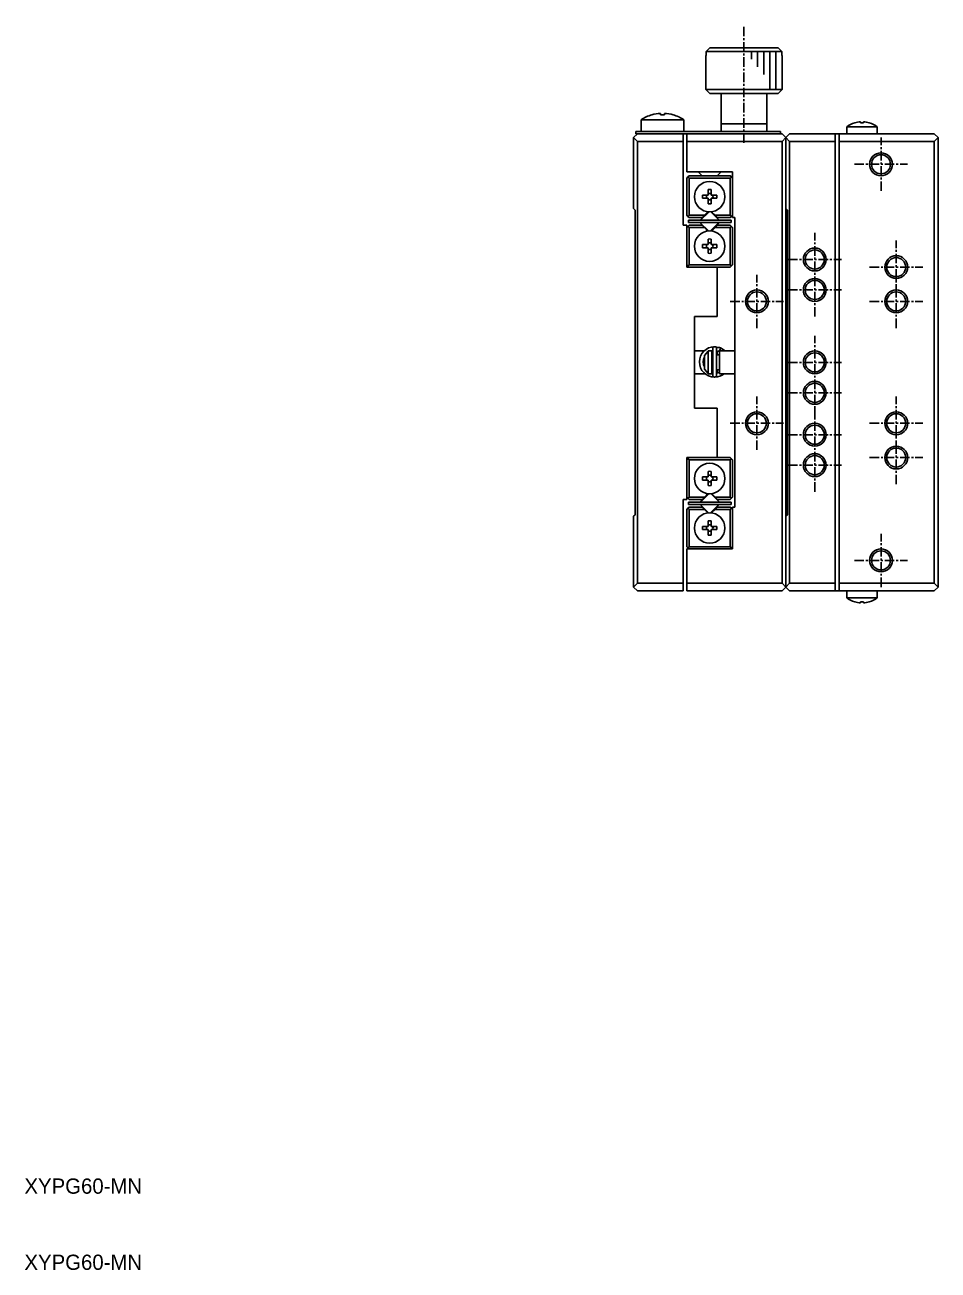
# Model space of a CAD drawing. Extents: x 10 to 370, y 10 to 224.
# Drawn here: x 10.1 to 130, y 10 to 173.4 of the extents above; entities that cross this region are included whole.
import ezdxf

# ---------------------------------------------------------------- set-up
doc = ezdxf.new("R2010")
doc.units = 0
doc.linetypes.add('CENTER', pattern=[2, 1.25, -0.25, 0.25, -0.25])
doc.layers.get('0').update_dxf_attribs({"linetype": 'CONTINUOUS'})
doc.layers.add('CENTER', color=1, linetype='CENTER')
doc.styles.get("Standard").update_dxf_attribs({"font": 'FGP教科書体NT-M'})

msp = doc.modelspace()

# ---------------------------------------------------------------- linework, layer by layer
at = {"color": 7, "linetype": 'CONTINUOUS'}
for p, q in [((99.516026, 169.943738), (100.017813, 170.443738)), ((100.017813, 170.443738), (108.982187, 170.443738)), ((108.982187, 170.443738), (109.483974, 169.943738)), ((99.5, 169.443738), (99.516026, 169.443738)), ((99.5, 169.443738), (99.5, 164.943738)), ((99.516026, 169.443738), (99.516026, 169.943738)), ((109.483974, 169.943738), (99.516026, 169.943738)), ((109.483974, 169.943738), (109.483974, 169.443738)), ((109.483974, 169.443738), (109.5, 169.443738)), ((109.5, 164.943738), (109.5, 169.443738)), ((99.5, 164.943738), (109.5, 164.943738)), ((99.5, 164.943738), (100, 164.443738)), ((109, 164.443738), (100, 164.443738)), ((101.5, 164.443738), (101.5, 160.443738)), ((107.5, 160.443738), (107.5, 164.443738)), ((109, 164.443738), (109.5, 164.943738)), ((91, 160.986201), (93.8, 160.986201)), ((91, 160.986201), (91, 159.443738)), ((92.400861, 161.636942), (92.397852, 161.643111)), ((93.54, 161.636942), (93.54, 161.830199)), ((94.06, 161.636942), (93.54, 161.636942)), ((93.8, 160.986201), (96.6, 160.986201)), ((94.06, 161.830199), (94.06, 161.636942)), ((95.202148, 161.643111), (95.199139, 161.636942)), ((96.6, 159.443738), (96.6, 160.986201)), ((101.5, 160.443738), (107.5, 160.443738)), ((107.5, 160.443738), (101.5, 160.443738)), ((101.5, 160.443738), (101.5, 159.443738)), ((107.5, 159.443738), (107.5, 160.443738)), ((119.071291, 160.59947), (119.05, 160.59947)), ((119.8, 160.59947), (119.8, 160.731213)), ((120.2, 160.59947), (119.8, 160.59947)), ((120.2, 160.731213), (120.2, 160.59947)), ((120.95, 160.59947), (120.928709, 160.59947)), ((90, 158.643738), (90.5, 159.143738)), ((90, 149.343738), (90, 158.643738)), ((90.5, 158.143738), (90, 158.643738)), ((90.3, 159.143738), (90.3, 159.443738)), ((90.3, 159.443738), (92.3, 159.443738)), ((90.5, 159.143738), (90.3, 159.143738)), ((90.5, 159.143738), (96.5, 159.143738)), ((92.3, 159.443738), (107.3, 159.443738)), ((96.5, 159.143738), (97, 159.143738)), ((96.5, 159.143738), (96.5, 158.143738)), ((97, 159.143738), (109.5, 159.143738)), ((97, 158.143738), (97, 159.143738)), ((107.3, 159.443738), (109.3, 159.443738)), ((109.3, 159.443738), (109.3, 159.143738)), ((110, 158.643738), (109.5, 159.143738)), ((109.5, 158.143738), (110, 158.643738)), ((110, 158.643738), (110.5, 159.143738)), ((110, 149.343738), (110, 158.643738)), ((110.5, 158.143738), (110, 158.643738)), ((110, 158.643738), (110, 149.343738)), ((110.5, 159.143738), (116.5, 159.143738)), ((116.5, 159.143738), (116.5, 158.143738)), ((116.5, 159.143738), (117, 159.143738)), ((117, 159.143738), (129.5, 159.143738)), ((117, 158.143738), (117, 159.143738)), ((122, 160.041737), (118, 160.041737)), ((118, 160.041737), (118, 159.143738)), ((122, 159.143738), (122, 160.041737)), ((130, 158.643738), (129.5, 159.143738)), ((129.5, 158.143738), (130, 158.643738)), ((130, 158.643738), (130, 99.643738)), ((90.5, 158.143738), (90.5, 100.143738)), ((96.5, 158.143738), (90.5, 158.143738)), ((96.5, 147.143738), (96.5, 158.143738)), ((97, 158.143738), (97, 154.143738)), ((109.5, 158.143738), (97, 158.143738)), ((109.5, 100.143738), (109.5, 158.143738)), ((110.5, 158.143738), (110.5, 100.143738)), ((116.5, 158.143738), (110.5, 158.143738)), ((116.5, 100.143738), (116.5, 158.143738)), ((117, 158.143738), (117, 100.143738)), ((129.5, 158.143738), (117, 158.143738)), ((129.5, 100.143738), (129.5, 158.143738)), ((97, 154.143738), (103, 154.143738)), ((98.5, 154.143738), (98.75, 153.893738)), ((98.75, 153.893738), (99, 153.643738)), ((101, 153.643738), (101.25, 153.893738)), ((101.25, 153.893738), (101.5, 154.143738)), ((103, 154.143738), (103, 148.143738)), ((97, 153.343738), (97.15, 153.493738)), ((97, 148.443738), (97, 153.343738)), ((97.3, 153.643738), (97.15, 153.493738)), ((97.15, 153.493738), (97.3, 153.343738)), ((97.3, 153.643738), (102.7, 153.643738)), ((97.3, 153.343738), (97.3, 148.443738)), ((102.7, 153.343738), (97.3, 153.343738)), ((102.85, 153.493738), (102.7, 153.643738)), ((102.7, 153.343738), (102.85, 153.493738)), ((102.7, 148.443738), (102.7, 153.343738)), ((102.85, 153.493738), (103, 153.343738)), ((99.8, 151.093738), (99.071291, 151.093738)), ((99.071291, 150.693738), (99.8, 150.693738)), ((99.8, 151.822447), (99.8, 151.093738)), ((99.8, 150.693738), (99.8, 149.965029)), ((100.2, 151.093738), (100.2, 151.822447)), ((100.2, 151.822447), (100.2, 151.28013)), ((100.2, 151.28013), (100.2, 151.093738)), ((100.928709, 151.093738), (100.2, 151.093738)), ((100.2, 149.965029), (100.2, 150.693738)), ((100.2, 150.693738), (100.928709, 150.693738)), ((100.2, 150.693738), (100.2, 150.507346)), ((100.2, 149.965029), (100.2, 150.507346)), ((90, 149.343738), (90.2, 149.143738)), ((90.2, 149.143738), (90.2, 109.143738)), ((99.823223, 148.881175), (98.762563, 147.820514)), ((98.806497, 147.793738), (99.893934, 148.881175)), ((99.297398, 148.443738), (99.761651, 148.907991)), ((101.237437, 147.820514), (100.176777, 148.881175)), ((100.238349, 148.907991), (100.702602, 148.443738)), ((110, 149.343738), (110.2, 149.143738)), ((110, 149.343738), (110, 108.943738)), ((110.2, 149.143738), (110.2, 109.143738)), ((97, 147.143738), (96.5, 147.143738)), ((97.15, 148.293738), (97, 148.443738)), ((97, 141.643738), (97, 147.143738)), ((97.3, 148.443738), (97.15, 148.293738)), ((97.15, 148.293738), (97.3, 148.143738)), ((97.3, 147.143738), (97.15, 146.993738)), ((97.2, 147.793738), (102.8, 147.793738)), ((97.2, 147.793738), (97.2, 147.493738)), ((97.2, 147.493738), (102.8, 147.493738)), ((97.3, 148.443738), (99.297398, 148.443738)), ((98.997398, 148.143738), (97.3, 148.143738)), ((97.3, 147.143738), (98.997398, 147.143738)), ((98.762563, 147.466961), (99.823223, 146.406301)), ((98.997398, 148.143738), (99.297398, 148.443738)), ((99.297398, 146.843738), (98.997398, 147.143738)), ((100.176777, 146.406301), (101.237437, 147.466961)), ((101.193503, 147.493738), (100.671751, 146.971986)), ((100.702602, 148.443738), (102.7, 148.443738)), ((100.702602, 148.443738), (101.002602, 148.143738)), ((101.002602, 147.143738), (100.702602, 146.843738)), ((102.7, 148.143738), (101.002602, 148.143738)), ((101.002602, 147.143738), (102.7, 147.143738)), ((102.85, 148.293738), (102.7, 148.443738)), ((102.7, 148.143738), (102.85, 148.293738)), ((102.85, 146.993738), (102.7, 147.143738)), ((102.8, 147.493738), (102.8, 147.793738)), ((103, 148.443738), (102.85, 148.293738)), ((103, 148.143738), (103.3, 148.143738)), ((103.3, 148.143738), (103.3, 110.143738)), ((97, 146.843738), (97.15, 146.993738)), ((97.15, 146.993738), (97.3, 146.843738)), ((97.3, 146.843738), (97.3, 141.943738)), ((99.297398, 146.843738), (97.3, 146.843738)), ((99.761651, 146.379484), (99.297398, 146.843738)), ((100.671751, 146.971986), (100.106066, 146.406301)), ((100.702602, 146.843738), (100.238349, 146.379484)), ((102.7, 146.843738), (100.702602, 146.843738)), ((102.7, 146.843738), (102.85, 146.993738)), ((102.7, 141.943738), (102.7, 146.843738)), ((102.85, 146.993738), (103, 146.843738)), ((103, 146.843738), (103, 141.943738)), ((99.071291, 144.593738), (99.8, 144.593738)), ((99.8, 144.193738), (99.071291, 144.193738)), ((99.8, 144.593738), (99.8, 145.322447)), ((99.8, 143.465029), (99.8, 144.193738)), ((100.2, 145.322447), (100.2, 144.593738)), ((100.2, 145.322447), (100.2, 144.78013)), ((100.2, 144.593738), (100.2, 144.78013)), ((100.2, 144.593738), (100.928709, 144.593738)), ((100.2, 144.193738), (100.2, 143.465029)), ((100.928709, 144.193738), (100.2, 144.193738)), ((100.2, 144.007346), (100.2, 144.193738)), ((100.2, 143.465029), (100.2, 144.007346)), ((97.15, 141.793738), (97, 141.943738)), ((101, 141.643738), (97, 141.643738)), ((97.3, 141.943738), (97.15, 141.793738)), ((97.15, 141.793738), (97.3, 141.643738)), ((97.3, 141.943738), (102.7, 141.943738)), ((102.7, 141.643738), (101, 141.643738)), ((101, 135.143738), (101, 141.643738)), ((102.85, 141.793738), (102.7, 141.943738)), ((102.7, 141.643738), (102.85, 141.793738)), ((103, 141.943738), (102.85, 141.793738)), ((98, 135.143738), (101, 135.143738)), ((98, 123.143738), (98, 135.143738)), ((100.402374, 130.95072), (100.402374, 127.45072)), ((101.446235, 131.035189), (100.68188, 131.199207)), ((100.899711, 131.056136), (100.881943, 131.049564)), ((100.934904, 131.067666), (100.899711, 131.056136)), ((100.902374, 127.45072), (100.902374, 130.95072)), ((100.970619, 131.077423), (100.934904, 131.067666)), ((101.006768, 131.085386), (100.970619, 131.077423)), ((101.043264, 131.091534), (101.006768, 131.085386)), ((101.080016, 131.095853), (101.043264, 131.091534)), ((101.116936, 131.098332), (101.080016, 131.095853)), ((101.153933, 131.098964), (101.116936, 131.098332)), ((101.190917, 131.09775), (101.153933, 131.098964)), ((101.227797, 131.09469), (101.190917, 131.09775)), ((101.264483, 131.089793), (101.227797, 131.09469)), ((101.300885, 131.083069), (101.264483, 131.089793)), ((101.336915, 131.074534), (101.300885, 131.083069)), ((101.448678, 131.034145), (101.304431, 130.640966)), ((101.372483, 131.064209), (101.336915, 131.074534)), ((101.36742, 130.790328), (101.359556, 130.772391)), ((101.375125, 130.808381), (101.36742, 130.790328)), ((101.4075, 131.052119), (101.372483, 131.064209)), ((101.382624, 130.82644), (101.375125, 130.808381)), ((101.38987, 130.844393), (101.382624, 130.82644)), ((101.396819, 130.862129), (101.38987, 130.844393)), ((101.403428, 130.879539), (101.396819, 130.862129)), ((101.409656, 130.896516), (101.403428, 130.879539)), ((101.440082, 131.039066), (101.4075, 131.052119)), ((101.415464, 130.912955), (101.409656, 130.896516)), ((101.420818, 130.928755), (101.415464, 130.912955)), ((101.425683, 130.943818), (101.420818, 130.928755)), ((101.430031, 130.958051), (101.425683, 130.943818)), ((101.433834, 130.971367), (101.430031, 130.958051)), ((101.437068, 130.983684), (101.433834, 130.971367)), ((101.439714, 130.994925), (101.437068, 130.983684)), ((101.438544, 131.039392), (101.440872, 131.038613)), ((102.035298, 130.643745), (101.43957, 131.038075)), ((101.441755, 131.005021), (101.439714, 130.994925)), ((101.440872, 131.038613), (101.442588, 131.036421)), ((101.44318, 131.01391), (101.441755, 131.005021)), ((101.442588, 131.036421), (101.443681, 131.032828)), ((101.443978, 131.021538), (101.44318, 131.01391)), ((101.443681, 131.032828), (101.444145, 131.027857)), ((101.444145, 131.027857), (101.443978, 131.021538)), ((101.521154, 131.000925), (101.446235, 131.035189)), ((99.270382, 130.643738), (98, 130.643738)), ((99.3, 130.060253), (99.8, 130.589421)), ((99.3, 128.227223), (99.3, 130.060253)), ((99.8, 130.643738), (99.8, 130.589421)), ((100.3, 130.643738), (99.8, 130.643738)), ((99.8, 130.589421), (99.8, 127.698055)), ((100.241141, 130.644132), (100.402346, 130.680791)), ((100.3, 127.643738), (100.3, 130.643738)), ((100.402374, 130.143738), (100.3, 130.143738)), ((100.402374, 130.143738), (100.3, 130.143738)), ((100.902374, 130.348873), (100.902643, 130.360456)), ((101.3, 130.143738), (100.902374, 130.143738)), ((101, 130.143738), (100.902374, 130.143738)), ((100.902643, 130.360456), (100.903499, 130.372653)), ((100.903499, 130.372653), (100.904939, 130.384794)), ((100.904939, 130.384794), (100.90696, 130.396851)), ((100.90696, 130.396851), (100.909559, 130.408796)), ((100.909559, 130.408796), (100.91273, 130.420603)), ((100.91273, 130.420603), (100.916467, 130.432244)), ((100.916467, 130.432244), (100.920762, 130.443693)), ((100.920762, 130.443693), (100.925606, 130.454924)), ((100.925606, 130.454924), (100.930991, 130.46591)), ((100.930991, 130.46591), (100.936904, 130.476625)), ((100.936904, 130.476625), (100.943335, 130.487044)), ((100.943335, 130.487044), (100.950271, 130.497142)), ((100.950271, 130.497142), (100.957696, 130.506893)), ((100.957696, 130.506893), (100.965597, 130.516273)), ((100.965597, 130.516273), (100.973956, 130.525259)), ((100.973956, 130.525259), (100.982755, 130.533827)), ((100.982755, 130.533827), (100.991976, 130.541954)), ((100.991976, 130.541954), (101.001598, 130.549618)), ((101, 130.548607), (101, 130.143738)), ((101.001598, 130.549618), (101.011599, 130.556798)), ((101.011599, 130.556798), (101.021957, 130.563473)), ((101.021957, 130.563473), (101.032648, 130.569625)), ((101.032648, 130.569625), (101.043646, 130.575234)), ((101.043646, 130.575234), (101.054925, 130.580283)), ((101.054925, 130.580283), (101.066455, 130.584757)), ((101.066455, 130.584757), (101.078209, 130.588642)), ((101.078209, 130.588642), (101.090157, 130.591923)), ((101.090157, 130.591923), (101.102266, 130.59459)), ((101.102266, 130.59459), (101.114505, 130.596634)), ((101.114505, 130.596634), (101.12684, 130.598047)), ((101.12684, 130.598047), (101.139239, 130.598824)), ((101.139239, 130.598824), (101.151666, 130.598961)), ((101.151666, 130.598961), (101.164089, 130.598457)), ((101.164089, 130.598457), (101.176471, 130.597313)), ((101.176471, 130.597313), (101.18878, 130.595532)), ((101.18878, 130.595532), (101.20098, 130.593119)), ((101.20098, 130.593119), (101.213038, 130.590081)), ((101.213038, 130.590081), (101.224921, 130.586429)), ((101.224921, 130.586429), (101.236597, 130.582173)), ((101.236597, 130.582173), (101.243226, 130.57945)), ((101.243737, 130.580441), (101.300106, 130.554855)), ((101.247688, 130.579765), (101.244763, 130.579124)), ((101.251192, 130.58182), (101.247688, 130.579765)), ((101.255254, 130.585278), (101.251192, 130.58182)), ((101.304431, 130.640966), (101.252833, 130.576505)), ((101.259849, 130.590117), (101.255254, 130.585278)), ((101.264947, 130.596307), (101.259849, 130.590117)), ((101.270519, 130.603809), (101.264947, 130.596307)), ((101.27653, 130.612579), (101.270519, 130.603809)), ((101.282942, 130.62256), (101.27653, 130.612579)), ((101.289715, 130.633693), (101.282942, 130.62256)), ((101.29681, 130.645909), (101.289715, 130.633693)), ((101.30418, 130.659131), (101.29681, 130.645909)), ((101.3, 130.643738), (101.3, 127.643738)), ((103.3, 130.643738), (101.3, 130.643738)), ((101.311782, 130.673279), (101.30418, 130.659131)), ((101.319568, 130.688266), (101.311782, 130.673279)), ((101.32749, 130.703998), (101.319568, 130.688266)), ((101.335499, 130.72038), (101.32749, 130.703998)), ((101.343546, 130.737309), (101.335499, 130.72038)), ((101.351582, 130.754682), (101.343546, 130.737309)), ((101.359556, 130.772391), (101.351582, 130.754682)), ((98, 127.643738), (99.399921, 127.643738)), ((99.8, 127.698055), (99.3, 128.227223)), ((99.8, 127.698055), (99.8, 127.643738)), ((99.8, 127.643738), (100.3, 127.643738)), ((100.402359, 127.720895), (100.2999, 127.741843)), ((100.3, 128.143738), (100.402374, 128.143738)), ((100.3, 128.143738), (100.402374, 128.143738)), ((100.902374, 128.143738), (101.3, 128.143738)), ((100.902374, 128.143738), (101, 128.143738)), ((100.902424, 128.047664), (100.902374, 128.052567)), ((101.300109, 127.846846), (100.902383, 127.720624)), ((100.902959, 128.035444), (100.902424, 128.047664)), ((100.904081, 128.023261), (100.902959, 128.035444)), ((100.905788, 128.011143), (100.904081, 128.023261)), ((100.908077, 127.999116), (100.905788, 128.011143)), ((100.910944, 127.987208), (100.908077, 127.999116)), ((100.914384, 127.975447), (100.910944, 127.987208)), ((100.91839, 127.963859), (100.914384, 127.975447)), ((100.922956, 127.952473), (100.91839, 127.963859)), ((100.928073, 127.941316), (100.922956, 127.952473)), ((100.93373, 127.930413), (100.928073, 127.941316)), ((100.939917, 127.919792), (100.93373, 127.930413)), ((100.946622, 127.909479), (100.939917, 127.919792)), ((100.953831, 127.899499), (100.946622, 127.909479)), ((100.961529, 127.88988), (100.953831, 127.899499)), ((100.969699, 127.880645), (100.961529, 127.88988)), ((100.978326, 127.87182), (100.969699, 127.880645)), ((100.987388, 127.863428), (100.978326, 127.87182)), ((100.996866, 127.855493), (100.987388, 127.863428)), ((101.006739, 127.848037), (100.996866, 127.855493)), ((101, 128.143738), (101, 127.852839)), ((101.016983, 127.841081), (101.006739, 127.848037)), ((101.027572, 127.834647), (101.016983, 127.841081)), ((101.038483, 127.828753), (101.027572, 127.834647)), ((101.049686, 127.823417), (101.038483, 127.828753)), ((101.061153, 127.818656), (101.049686, 127.823417)), ((101.072855, 127.814486), (101.061153, 127.818656)), ((101.08476, 127.810918), (101.072855, 127.814486)), ((101.096837, 127.807965), (101.08476, 127.810918)), ((101.109052, 127.805637), (101.096837, 127.807965)), ((101.121372, 127.80394), (101.109052, 127.805637)), ((101.133763, 127.80288), (101.121372, 127.80394)), ((101.146191, 127.80246), (101.133763, 127.80288)), ((101.158621, 127.802682), (101.146191, 127.80246)), ((101.171019, 127.803544), (101.158621, 127.802682)), ((101.183351, 127.805043), (101.171019, 127.803544)), ((101.195582, 127.807173), (101.183351, 127.805043)), ((101.20768, 127.809928), (101.195582, 127.807173)), ((101.219611, 127.813297), (101.20768, 127.809928)), ((101.231346, 127.817269), (101.219611, 127.813297)), ((101.243226, 127.821991), (101.231346, 127.817269)), ((101.242864, 127.821816), (101.241403, 127.820533)), ((101.244763, 127.822316), (101.242864, 127.821816)), ((101.3, 127.643738), (103.3, 127.643738)), ((101.376931, 127.338659), (101.377937, 127.338986)), ((101.377937, 127.338986), (101.379001, 127.339334)), ((101.379001, 127.339334), (101.380503, 127.339828)), ((101.380503, 127.339828), (101.381513, 127.340162)), ((101.381513, 127.340162), (101.382945, 127.340639)), ((101.382945, 127.340639), (101.384737, 127.34124)), ((101.384737, 127.34124), (101.387381, 127.342136)), ((101.387381, 127.342136), (101.390029, 127.343044)), ((101.390029, 127.343044), (101.394932, 127.344756)), ((101.394932, 127.344756), (101.440082, 127.362374)), ((101.436102, 127.36248), (101.438544, 127.362049)), ((101.438544, 127.362049), (101.438212, 127.362839)), ((101.440082, 127.362374), (101.438544, 127.362049)), ((101, 123.143738), (98, 123.143738)), ((101, 116.643738), (101, 123.143738)), ((97, 116.643738), (101, 116.643738)), ((97, 111.143738), (97, 116.643738)), ((97, 116.343738), (97.15, 116.493738)), ((97.3, 116.643738), (97.15, 116.493738)), ((97.15, 116.493738), (97.3, 116.343738)), ((97.3, 116.343738), (97.3, 111.443738)), ((102.7, 116.343738), (97.3, 116.343738)), ((101, 116.643738), (102.7, 116.643738)), ((102.85, 116.493738), (102.7, 116.643738)), ((102.7, 116.343738), (102.85, 116.493738)), ((102.7, 111.443738), (102.7, 116.343738)), ((102.85, 116.493738), (103, 116.343738)), ((103, 116.343738), (103, 111.443738)), ((99.8, 114.822447), (99.8, 114.093738)), ((100.2, 114.093738), (100.2, 114.822447)), ((100.2, 114.822447), (100.2, 114.28013)), ((99.8, 114.093738), (99.071291, 114.093738)), ((99.071291, 113.693738), (99.8, 113.693738)), ((99.8, 113.693738), (99.8, 112.965029)), ((100.2, 114.28013), (100.2, 114.093738)), ((100.928709, 114.093738), (100.2, 114.093738)), ((100.2, 112.965029), (100.2, 113.693738)), ((100.2, 113.693738), (100.928709, 113.693738)), ((100.2, 113.693738), (100.2, 113.507346)), ((100.2, 112.965029), (100.2, 113.507346)), ((97.15, 111.293738), (97, 111.443738)), ((97.3, 111.443738), (97.15, 111.293738)), ((97.15, 111.293738), (97.3, 111.143738)), ((97.3, 111.443738), (99.297398, 111.443738)), ((99.823223, 111.881175), (98.762563, 110.820514)), ((98.806497, 110.793738), (99.328249, 111.315489)), ((98.997398, 111.143738), (99.297398, 111.443738)), ((99.297398, 111.443738), (99.761651, 111.907991)), ((99.328249, 111.315489), (99.893934, 111.881175)), ((101.237437, 110.820514), (100.176777, 111.881175)), ((100.238349, 111.907991), (100.702602, 111.443738)), ((100.702602, 111.443738), (102.7, 111.443738)), ((100.702602, 111.443738), (101.002602, 111.143738)), ((102.85, 111.293738), (102.7, 111.443738)), ((102.7, 111.143738), (102.85, 111.293738)), ((103, 111.443738), (102.85, 111.293738)), ((96.5, 111.143738), (97, 111.143738)), ((96.5, 100.143738), (96.5, 111.143738)), ((97, 109.843738), (97.15, 109.993738)), ((97, 104.943738), (97, 109.843738)), ((97.3, 110.143738), (97.15, 109.993738)), ((97.15, 109.993738), (97.3, 109.843738)), ((97.2, 110.793738), (97.2, 110.493738)), ((97.2, 110.793738), (102.8, 110.793738)), ((97.2, 110.493738), (102.8, 110.493738)), ((98.997398, 111.143738), (97.3, 111.143738)), ((97.3, 110.143738), (98.997398, 110.143738)), ((97.3, 109.843738), (97.3, 104.943738)), ((99.297398, 109.843738), (97.3, 109.843738)), ((98.762563, 110.466961), (99.823223, 109.406301)), ((99.297398, 109.843738), (98.997398, 110.143738)), ((99.761651, 109.379484), (99.297398, 109.843738)), ((101.193503, 110.493738), (100.106066, 109.406301)), ((100.176777, 109.406301), (101.237437, 110.466961)), ((100.702602, 109.843738), (100.238349, 109.379484)), ((101.002602, 110.143738), (100.702602, 109.843738)), ((102.7, 109.843738), (100.702602, 109.843738)), ((102.7, 111.143738), (101.002602, 111.143738)), ((101.002602, 110.143738), (102.7, 110.143738)), ((102.85, 109.993738), (102.7, 110.143738)), ((102.7, 109.843738), (102.85, 109.993738)), ((102.7, 104.943738), (102.7, 109.843738)), ((102.8, 110.493738), (102.8, 110.793738)), ((102.85, 109.993738), (103, 109.843738)), ((103, 110.143738), (103, 104.643738)), ((103.3, 110.143738), (103, 110.143738)), ((90.2, 109.143738), (90, 108.943738)), ((90, 99.643738), (90, 108.943738)), ((99.8, 107.593738), (99.8, 108.322447)), ((100.2, 108.322447), (100.2, 107.593738)), ((100.2, 108.322447), (100.2, 107.78013)), ((110.2, 109.143738), (110, 108.943738)), ((110, 99.643738), (110, 108.943738)), ((110, 108.943738), (110, 99.643738)), ((99.071291, 107.593738), (99.8, 107.593738)), ((99.8, 107.193738), (99.071291, 107.193738)), ((99.8, 106.465029), (99.8, 107.193738)), ((100.2, 107.593738), (100.2, 107.78013)), ((100.2, 107.593738), (100.928709, 107.593738)), ((100.2, 107.193738), (100.2, 106.465029)), ((100.928709, 107.193738), (100.2, 107.193738)), ((100.2, 107.007346), (100.2, 107.193738)), ((100.2, 106.465029), (100.2, 107.007346)), ((97.15, 104.793738), (97, 104.943738)), ((103, 104.643738), (97, 104.643738)), ((97, 104.643738), (97, 100.143738)), ((97.3, 104.943738), (97.15, 104.793738)), ((97.15, 104.793738), (97.3, 104.643738)), ((97.3, 104.943738), (102.7, 104.943738)), ((102.85, 104.793738), (102.7, 104.943738)), ((102.7, 104.643738), (102.85, 104.793738)), ((103, 104.943738), (102.85, 104.793738)), ((90, 99.643738), (90.5, 100.143738)), ((90.5, 100.143738), (96.5, 100.143738)), ((96.5, 100.143738), (96.5, 99.143738)), ((97, 99.143738), (97, 100.143738)), ((97, 100.143738), (109.5, 100.143738)), ((110, 99.643738), (109.5, 100.143738)), ((110, 99.643738), (110.5, 100.143738)), ((110.5, 100.143738), (116.5, 100.143738)), ((116.5, 100.143738), (116.5, 99.143738)), ((117, 99.143738), (117, 100.143738)), ((117, 100.143738), (129.5, 100.143738)), ((130, 99.643738), (129.5, 100.143738)), ((90.5, 99.143738), (90, 99.643738)), ((96.5, 99.143738), (90.5, 99.143738)), ((109.5, 99.143738), (97, 99.143738)), ((109.5, 99.143738), (110, 99.643738)), ((110.5, 99.143738), (110, 99.643738)), ((116.5, 99.143738), (110.5, 99.143738)), ((117, 99.143738), (116.5, 99.143738)), ((129.5, 99.143738), (117, 99.143738)), ((118, 99.143738), (118, 98.245739)), ((122, 98.245739), (118, 98.245739)), ((122, 98.245739), (122, 99.143738)), ((129.5, 99.143738), (130, 99.643738)), ((119.071291, 97.688005), (119.05, 97.688005)), ((120.2, 97.688005), (119.8, 97.688005)), ((119.8, 97.688005), (119.8, 97.556262)), ((120.2, 97.556262), (120.2, 97.688005)), ((120.95, 97.688005), (120.928709, 97.688005))]:
    msp.add_line(p, q, dxfattribs=at)
at = {"color": 3, "linetype": 'CONTINUOUS'}
for p, q in [((105.5, 168.943738), (105.5, 169.943738)), ((106.3, 167.943738), (106.3, 169.943738)), ((107.1, 166.943738), (107.1, 169.943738)), ((107.9, 164.943738), (107.9, 169.943738)), ((108.7, 164.943738), (108.7, 169.943738))]:
    msp.add_line(p, q, dxfattribs=at)
for centre in [(122.5, 155.143738), (113.8, 142.643738), (124.5, 141.643738), (113.8, 138.643738), (106.2, 137.143738), (124.5, 137.143738), (113.8, 129.143738), (113.8, 125.143738), (106.2, 121.143738), (124.5, 121.143738), (113.8, 119.643738), (124.5, 116.643738), (113.8, 115.643738), (122.5, 103.143738)]:
    msp.add_circle(centre, 1.5, dxfattribs=at)
at = {"color": 7, "linetype": 'CONTINUOUS'}
for centre, radius in [((122.5, 155.143738), 1.25), ((100, 150.893738), 2), ((100, 144.393738), 2), ((113.8, 142.643738), 1.25), ((124.5, 141.643738), 1.25), ((113.8, 138.643738), 1.25), ((106.2, 137.143738), 1.25), ((124.5, 137.143738), 1.25), ((113.8, 129.143738), 1.25), ((113.8, 125.143738), 1.25), ((106.2, 121.143738), 1.25), ((124.5, 121.143738), 1.25), ((113.8, 119.643738), 1.25), ((124.5, 116.643738), 1.25), ((113.8, 115.643738), 1.25), ((100, 113.893738), 2), ((100, 107.393738), 2), ((122.5, 103.143738), 1.25)]:
    msp.add_circle(centre, radius, dxfattribs=at)
for centre, radius, start, end in [((93.8, 156.843738), 5, 106.285843, 124.055798), ((93.8, 156.843738), 4.993235, 92.984767, 106.272555), ((93.8, 156.843738), 4.993235, 73.727445, 87.015233), ((93.8, 156.843738), 5, 55.944202, 73.714157), ((120, 157.543738), 3.2, 107.270005, 128.682187), ((120, 157.543738), 3.193744, 93.59035, 106.905258), ((120, 157.543738), 3.193744, 73.094742, 86.40965), ((120, 157.543738), 3.2, 51.317813, 72.729995), ((100, 150.893738), 0.95, 167.846803, 192.153197), ((100, 150.893738), 0.435085, 152.633517, 207.366483), ((100, 150.893738), 0.95, 77.846803, 102.153197), ((100, 150.893738), 0.435085, 62.633517, 117.366483), ((100, 150.893738), 0.435085, 242.633517, 297.366483), ((100, 150.893738), 0.435085, 332.633517, 27.366483), ((100, 150.893738), 0.95, 347.846803, 12.153197), ((100, 150.893738), 0.95, 257.846803, 282.153197), ((99.964645, 148.739753), 0.2, 126.858028, 135), ((100.035355, 148.739753), 0.2, 128.738756, 135), ((100.035355, 148.739753), 0.2, 45, 53.141972), ((98.903984, 147.679093), 0.2, 135, 145.024696), ((98.903984, 147.608382), 0.2, 214.975304, 225), ((101.096016, 147.679093), 0.2, 34.975304, 45), ((101.096016, 147.608382), 0.2, 315, 325.024696), ((99.964645, 146.547722), 0.2, 225, 233.141972), ((99.964645, 146.547722), 0.2, 308.738756, 315), ((100.035355, 146.547722), 0.2, 306.858028, 315), ((100, 144.393738), 0.95, 167.846803, 192.153197), ((100, 144.393738), 0.435085, 152.633517, 207.366483), ((100, 144.393738), 0.95, 77.846803, 102.153197), ((100, 144.393738), 0.435085, 62.633517, 117.366483), ((100, 144.393738), 0.435085, 242.633517, 297.366483), ((100, 144.393738), 0.435085, 332.633517, 27.366483), ((100, 144.393738), 0.95, 347.846803, 12.153197), ((100, 144.393738), 0.95, 257.846803, 282.153197), ((100.652304, 129.200773), 1.998723, 90.849341, 269.201677), ((100.652374, 130.95072), 0.25, 0, 180), ((100.652803, 129.201004), 1.501369, 154.310469, 205.694758), ((100.650394, 129.206652), 2.004707, 270.942957, 308.758476), ((100.652374, 127.45072), 0.25, 180, 0), ((100, 113.893738), 0.95, 77.846803, 102.153197), ((100, 113.893738), 0.95, 167.846803, 192.153197), ((100, 113.893738), 0.435085, 152.633517, 207.366483), ((100, 113.893738), 0.435085, 62.633517, 117.366483), ((100, 113.893738), 0.435085, 242.633517, 297.366483), ((100, 113.893738), 0.95, 257.846803, 282.153197), ((100, 113.893738), 0.435085, 332.633517, 27.366483), ((100, 113.893738), 0.95, 347.846803, 12.153197), ((99.964645, 111.739753), 0.2, 126.858028, 135), ((100.035355, 111.739753), 0.2, 128.738756, 135), ((100.035355, 111.739753), 0.2, 45, 53.141972), ((98.903984, 110.679093), 0.2, 135, 145.024696), ((98.903984, 110.608382), 0.2, 214.975304, 225), ((101.096016, 110.679093), 0.2, 34.975304, 45), ((101.096016, 110.608382), 0.2, 315, 325.024696), ((100, 107.393738), 0.95, 77.846803, 102.153197), ((99.964645, 109.547722), 0.2, 225, 233.141972), ((99.964645, 109.547722), 0.2, 308.738756, 315), ((100.035355, 109.547722), 0.2, 306.858028, 315), ((100, 107.393738), 0.95, 167.846803, 192.153197), ((100, 107.393738), 0.435085, 152.633517, 207.366483), ((100, 107.393738), 0.435085, 62.633517, 117.366483), ((100, 107.393738), 0.435085, 242.633517, 297.366483), ((100, 107.393738), 0.95, 257.846803, 282.153197), ((100, 107.393738), 0.435085, 332.633517, 27.366483), ((100, 107.393738), 0.95, 347.846803, 12.153197), ((120, 100.743738), 3.2, 231.317813, 252.729995), ((120, 100.743738), 3.2, 287.270005, 308.682187), ((120, 100.743738), 3.193744, 253.094742, 266.40965), ((120, 100.743738), 3.193744, 273.59035, 286.905258)]:
    msp.add_arc(centre, radius, start, end, dxfattribs=at)
at = {"layer": 'CENTER', "color": 1, "linetype": 'CENTER'}
for p, q in [((104.5, 157.943738), (104.5, 173.443738)), ((122.5, 151.643738), (122.5, 158.643738)), ((119, 155.143738), (126, 155.143738)), ((113.8, 139.143738), (113.8, 146.143738)), ((124.5, 138.143738), (124.5, 145.143738)), ((110.3, 142.643738), (117.3, 142.643738)), ((106.2, 133.643738), (106.2, 140.643738)), ((113.8, 135.143738), (113.8, 142.143738)), ((121, 141.643738), (128, 141.643738)), ((124.5, 133.643738), (124.5, 140.643738)), ((110.3, 138.643738), (117.3, 138.643738)), ((102.7, 137.143738), (109.7, 137.143738)), ((121, 137.143738), (128, 137.143738)), ((113.8, 125.643738), (113.8, 132.643738)), ((110.3, 129.143738), (117.3, 129.143738)), ((113.8, 121.643738), (113.8, 128.643738)), ((106.2, 117.643738), (106.2, 124.643738)), ((110.3, 125.143738), (117.3, 125.143738)), ((124.5, 117.643738), (124.5, 124.643738)), ((113.8, 116.143738), (113.8, 123.143738)), ((102.7, 121.143738), (109.7, 121.143738)), ((121, 121.143738), (128, 121.143738)), ((110.3, 119.643738), (117.3, 119.643738)), ((124.5, 113.143738), (124.5, 120.143738)), ((113.8, 112.143738), (113.8, 119.143738)), ((121, 116.643738), (128, 116.643738)), ((110.3, 115.643738), (117.3, 115.643738)), ((122.5, 99.643738), (122.5, 106.643738)), ((119, 103.143738), (126, 103.143738))]:
    msp.add_line(p, q, dxfattribs=at)

# ---------------------------------------------------------------- texts
at = {"color": 7, "linetype": 'CONTINUOUS'}
for p in [(10, 20), (10, 10)]:
    msp.add_text('XYPG60-MN', height=2, dxfattribs=at).set_placement(p)

doc.saveas('drawing.dxf')
